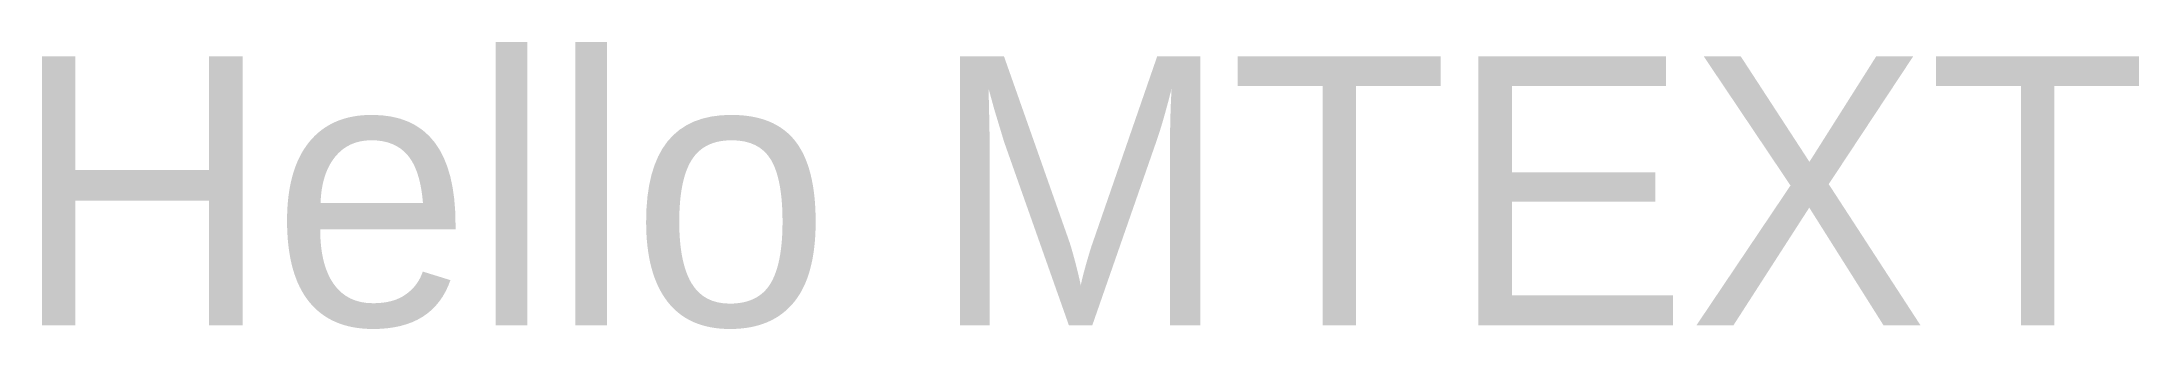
# Model space of a CAD drawing. Header units: millimetres. Extents: x 50.5 to 89.6, y 44.9 to 50.3.
import ezdxf

# ---------------------------------------------------------------- set-up
doc = ezdxf.new("R2010")
doc.units = ezdxf.units.MM

msp = doc.modelspace()

# ---------------------------------------------------------------- texts
at = {"insert": (50, 50), "char_height": 5, "width": 100, "attachment_point": 1}
msp.add_mtext('Hello MTEXT', dxfattribs=at)

doc.saveas('drawing.dxf')
